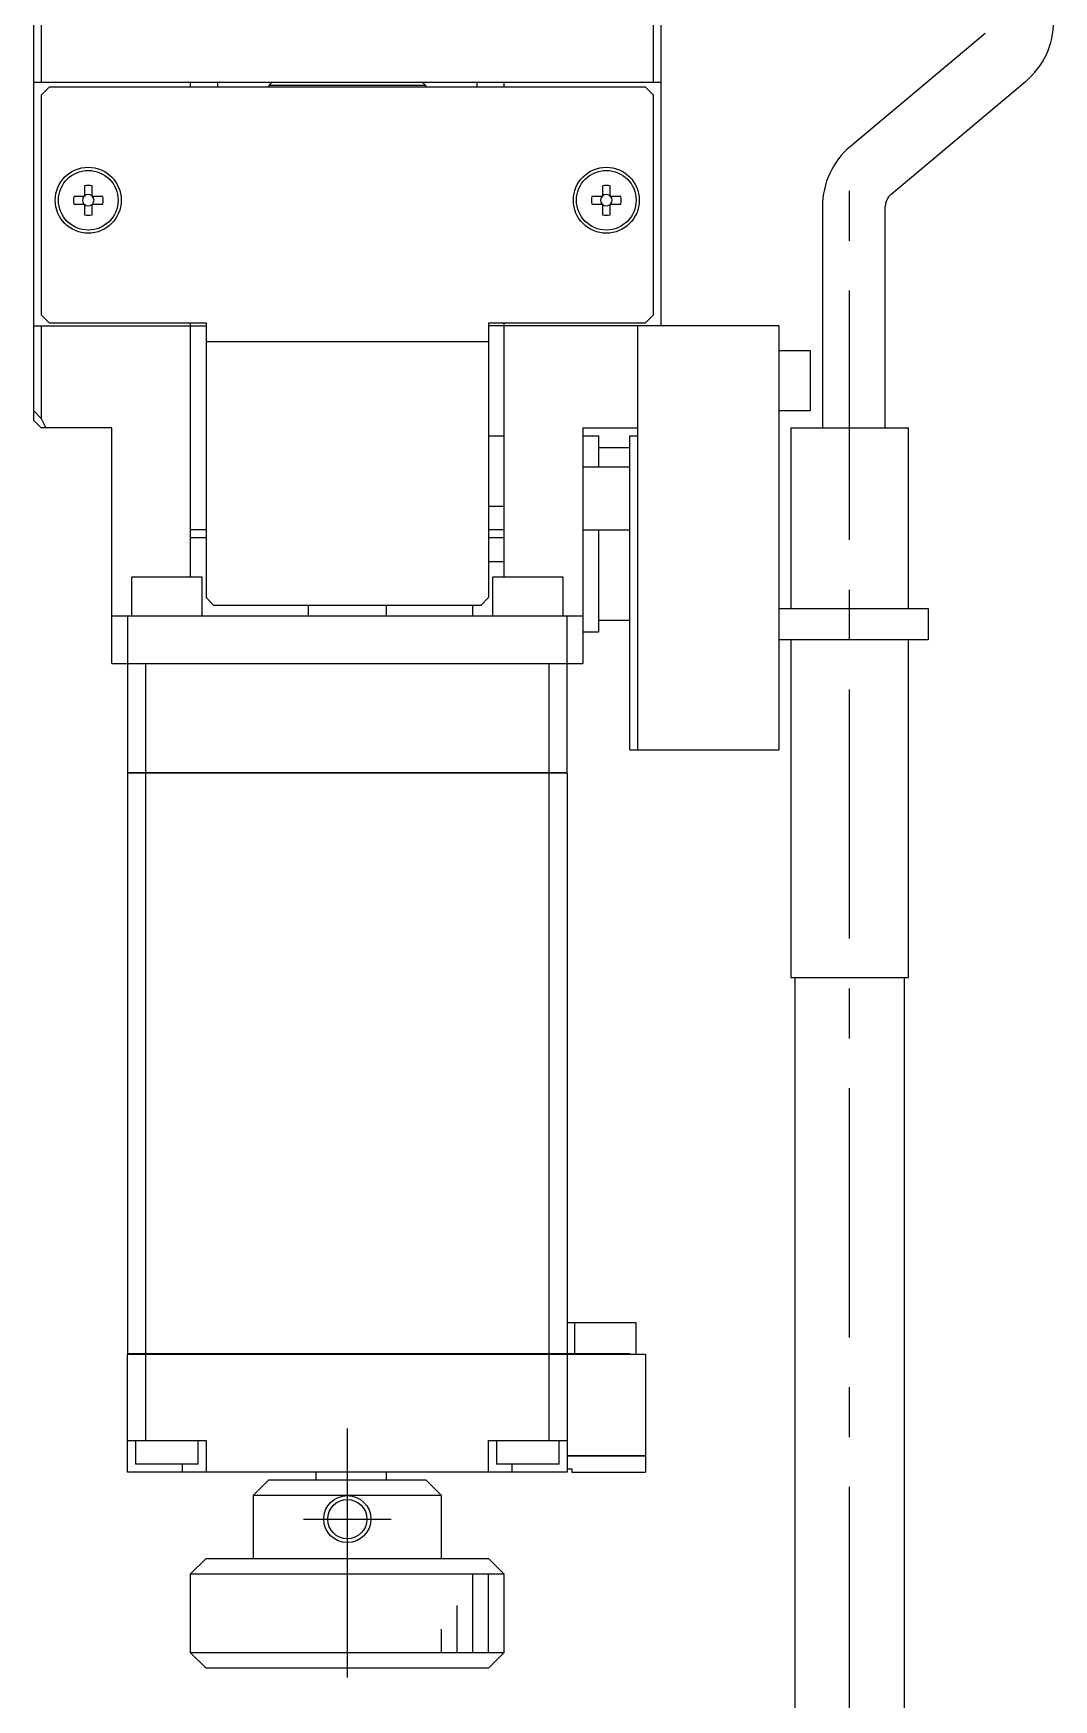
# Model space of a CAD drawing. Extents: x 0 to 726, y -8 to 415.
# Drawn here: x 267.7 to 332.7, y 135.5 to 241.6 of the extents above; entities that cross this region are included whole.
import ezdxf

# ---------------------------------------------------------------- set-up
doc = ezdxf.new("R2010")
doc.units = 0
doc.header["$LTSCALE"] = 0.5
doc.linetypes.add('CENTER', pattern=[50.8, 31.75, -6.35, 6.35, -6.35])
for name, color, linetype in [('MSM_CENTER', 1, 'CENTER'), ('MSM_CONTINUOUS', 7, 'CONTINUOUS'), ('MSM_NARROW', 5, 'CONTINUOUS')]:
    doc.layers.add(name, color=color, linetype=linetype)

msp = doc.modelspace()

# ---------------------------------------------------------------- linework, layer by layer
at = {"layer": 'MSM_CENTER'}
for p, q in [((319.69, 82.36), (319.69, 232.89)), ((287.69, 152.77), (287.69, 130.63)), ((284.89, 146.99), (290.49, 146.99))]:
    msp.add_line(p, q, dxfattribs=at)
at = {"layer": 'MSM_CONTINUOUS'}
for p, q in [((267.69, 260.49), (267.69, 216.99)), ((307.69, 222.99), (307.69, 260.49)), ((268.19, 250.88), (268.19, 238.49)), ((307.19, 238.49), (307.19, 250.88)), ((328.33, 241.62), (319.75, 234.42)), ((307.69, 238.49), (267.69, 238.49)), ((268.69, 238.19), (268.19, 237.69)), ((306.69, 238.19), (268.69, 238.19)), ((277.69, 238.49), (277.69, 238.19)), ((279.44, 238.19), (279.44, 238.49)), ((282.89, 238.49), (282.69, 238.29)), ((282.69, 238.29), (282.69, 238.19)), ((292.69, 238.29), (282.69, 238.29)), ((292.69, 238.29), (292.49, 238.49)), ((292.69, 238.19), (292.69, 238.29)), ((295.94, 238.49), (295.94, 238.19)), ((297.69, 238.19), (297.69, 238.49)), ((307.19, 237.69), (306.69, 238.19)), ((322.32, 231.36), (330.9, 238.56)), ((268.19, 237.69), (268.19, 223.69)), ((307.19, 223.69), (307.19, 237.69)), ((270.95, 231.91), (270.95, 231.23)), ((271.43, 231.23), (271.43, 231.91)), ((303.95, 231.91), (303.95, 231.23)), ((304.43, 231.23), (304.43, 231.91)), ((270.95, 231.23), (270.27, 231.23)), ((270.27, 230.75), (270.95, 230.75)), ((270.95, 230.75), (270.95, 230.07)), ((272.11, 231.23), (271.43, 231.23)), ((271.43, 230.07), (271.43, 230.75)), ((271.43, 230.75), (272.11, 230.75)), ((303.95, 231.23), (303.27, 231.23)), ((303.27, 230.75), (303.95, 230.75)), ((303.95, 230.75), (303.95, 230.07)), ((305.11, 231.23), (304.43, 231.23)), ((304.43, 230.75), (305.11, 230.75)), ((304.43, 230.07), (304.43, 230.75)), ((317.96, 230.59), (317.96, 216.49)), ((321.96, 216.49), (321.96, 230.59)), ((267.69, 222.99), (278.69, 222.99)), ((268.19, 223.69), (268.69, 223.19)), ((268.19, 222.99), (268.19, 217.1)), ((268.69, 223.19), (278.69, 223.19)), ((277.69, 223.19), (277.69, 206.99)), ((278.69, 223.19), (278.69, 205.69)), ((296.69, 223.19), (306.69, 223.19)), ((296.69, 223.19), (296.69, 205.69)), ((315.19, 222.99), (296.69, 222.99)), ((297.69, 206.99), (297.69, 223.19)), ((306.19, 195.99), (306.19, 222.99)), ((306.69, 223.19), (307.19, 223.69)), ((315.19, 222.99), (315.19, 195.99)), ((278.69, 221.99), (296.69, 221.99)), ((317.19, 221.39), (315.19, 221.39)), ((317.19, 217.59), (317.19, 221.39)), ((267.69, 217.6), (268.19, 217.1)), ((315.19, 217.59), (317.19, 217.59)), ((268.19, 216.49), (267.69, 216.99)), ((268.19, 217.1), (268.49, 216.49)), ((272.69, 216.49), (268.19, 216.49)), ((272.69, 201.49), (272.69, 216.49)), ((296.69, 215.99), (297.69, 215.99)), ((302.69, 216.49), (306.19, 216.49)), ((302.69, 216.49), (302.69, 201.49)), ((302.69, 215.99), (303.69, 215.99)), ((303.69, 215.99), (303.69, 213.99)), ((305.69, 195.99), (305.69, 215.99)), ((305.69, 215.99), (306.19, 215.99)), ((315.94, 216.49), (315.94, 204.99)), ((315.94, 216.49), (323.44, 216.49)), ((323.44, 204.99), (323.44, 216.49)), ((303.69, 215.24), (305.69, 215.24)), ((305.69, 213.99), (302.69, 213.99)), ((297.69, 211.49), (296.69, 211.49)), ((278.69, 209.99), (277.69, 209.99)), ((278.69, 209.49), (277.69, 209.49)), ((297.69, 209.99), (296.69, 209.99)), ((297.69, 209.49), (296.69, 209.49)), ((302.69, 209.99), (305.69, 209.99)), ((303.69, 209.99), (303.69, 203.49)), ((278.44, 206.99), (273.94, 206.99)), ((273.94, 206.99), (273.94, 204.49)), ((278.44, 204.49), (278.44, 206.99)), ((296.69, 207.99), (297.69, 207.99)), ((301.44, 206.99), (296.94, 206.99)), ((296.94, 206.99), (296.94, 204.49)), ((301.44, 204.49), (301.44, 206.99)), ((278.69, 205.69), (279.19, 205.19)), ((296.19, 205.19), (279.19, 205.19)), ((285.19, 205.19), (285.19, 204.49)), ((290.19, 204.49), (290.19, 205.19)), ((295.69, 204.49), (295.69, 205.19)), ((296.19, 205.19), (296.69, 205.69)), ((315.19, 204.99), (324.69, 204.99)), ((324.69, 204.99), (324.69, 202.99)), ((302.69, 204.49), (272.69, 204.49)), ((273.69, 204.49), (273.69, 194.54)), ((301.69, 194.54), (301.69, 204.49)), ((303.69, 204.24), (305.69, 204.24)), ((303.69, 203.49), (302.69, 203.49)), ((324.69, 202.99), (315.19, 202.99)), ((315.94, 202.99), (315.94, 181.49)), ((323.44, 181.49), (323.44, 202.99)), ((272.69, 201.49), (302.69, 201.49)), ((274.84, 201.49), (274.84, 194.54)), ((300.53, 201.49), (300.53, 194.54)), ((305.69, 195.99), (315.19, 195.99)), ((273.69, 194.54), (301.69, 194.54)), ((273.69, 194.49), (273.69, 157.54)), ((301.69, 194.49), (273.69, 194.49)), ((273.7, 194.49), (273.7, 194.54)), ((274.84, 194.49), (274.84, 157.54)), ((274.85, 194.49), (274.85, 194.54)), ((300.53, 194.49), (300.53, 194.54)), ((300.53, 194.49), (300.53, 157.54)), ((301.68, 194.49), (301.68, 194.54)), ((301.69, 194.49), (301.69, 157.54)), ((315.94, 181.49), (323.44, 181.49)), ((316.19, 181.49), (316.19, 133.49)), ((323.19, 133.49), (323.19, 181.49)), ((306.09, 159.49), (301.69, 159.49)), ((302.19, 157.54), (302.19, 159.49)), ((306.09, 157.49), (306.09, 159.49)), ((273.69, 157.54), (305.69, 157.54)), ((273.69, 157.49), (306.69, 157.49)), ((273.69, 149.99), (273.69, 157.49)), ((273.7, 157.49), (273.7, 157.54)), ((274.84, 157.49), (274.84, 151.99)), ((274.85, 157.49), (274.85, 157.54)), ((300.53, 157.49), (300.53, 157.54)), ((300.53, 157.49), (300.53, 151.99)), ((301.68, 157.49), (301.68, 157.54)), ((301.69, 157.49), (301.69, 149.99)), ((305.69, 157.54), (305.69, 157.49)), ((306.69, 157.49), (306.69, 151.04)), ((273.69, 151.99), (278.69, 151.99)), ((274.19, 151.99), (274.19, 150.49)), ((278.19, 150.49), (278.19, 151.99)), ((278.69, 151.99), (278.69, 149.99)), ((296.69, 149.99), (296.69, 151.99)), ((296.69, 151.99), (301.69, 151.99)), ((297.19, 151.99), (297.19, 150.49)), ((301.19, 150.49), (301.19, 151.99)), ((301.69, 151.04), (306.69, 151.04)), ((306.69, 150.99), (301.69, 150.99)), ((306.64, 150.99), (306.64, 151.04)), ((306.69, 150.99), (306.69, 149.99)), ((301.69, 149.99), (273.69, 149.99)), ((278.19, 150.49), (274.19, 150.49)), ((277.19, 149.99), (277.19, 150.49)), ((285.69, 149.99), (285.69, 149.49)), ((290.19, 149.49), (290.19, 149.99)), ((301.19, 150.49), (297.19, 150.49)), ((298.19, 149.99), (298.19, 150.49)), ((301.69, 150.19), (301.99, 150.19)), ((301.99, 150.19), (301.99, 149.99)), ((301.99, 149.99), (306.69, 149.99)), ((281.69, 148.49), (282.69, 149.49)), ((282.69, 149.49), (292.69, 149.49)), ((292.69, 149.49), (293.69, 148.49)), ((281.69, 148.49), (281.69, 144.49)), ((293.69, 148.49), (281.69, 148.49)), ((293.69, 144.49), (293.69, 148.49)), ((278.69, 144.49), (277.69, 143.49)), ((278.69, 144.49), (296.69, 144.49)), ((297.69, 143.49), (296.69, 144.49)), ((297.69, 143.49), (277.69, 143.49)), ((277.69, 143.49), (277.69, 138.49)), ((297.69, 138.49), (297.69, 143.49)), ((277.69, 138.49), (297.69, 138.49)), ((277.69, 138.49), (278.69, 137.49)), ((296.69, 137.49), (297.69, 138.49)), ((296.69, 137.49), (278.69, 137.49))]:
    msp.add_line(p, q, dxfattribs=at)
for centre, radius in [((271.19, 230.99), 2.1), ((271.19, 230.99), 1.9), ((304.19, 230.99), 2.1), ((304.19, 230.99), 1.9), ((287.69, 146.99), 1.25)]:
    msp.add_circle(centre, radius, dxfattribs=at)
for centre, radius, start, end in [((327.69, 242.39), 5, 310, 0), ((322.96, 230.59), 5, 130, 180), ((271.19, 230.99), 0.95, 75.3667, 104.6333), ((304.19, 230.99), 0.95, 75.3667, 104.6333), ((271.19, 230.99), 0.95, 165.3667, 194.6333), ((271.19, 230.99), 0.365, 138.8496, 221.1504), ((271.19, 230.99), 0.365, 48.8496, 131.1504), ((271.19, 230.99), 0.365, 228.8496, 311.1504), ((271.19, 230.99), 0.365, 318.8496, 41.1504), ((271.19, 230.99), 0.95, 345.3667, 14.6333), ((304.19, 230.99), 0.95, 165.3667, 194.6333), ((304.19, 230.99), 0.365, 138.8496, 221.1504), ((304.19, 230.99), 0.365, 48.8496, 131.1504), ((304.19, 230.99), 0.365, 228.8496, 311.1504), ((304.19, 230.99), 0.365, 318.8496, 41.1504), ((304.19, 230.99), 0.95, 345.3667, 14.6333), ((322.96, 230.59), 1, 130, 180), ((271.19, 230.99), 0.95, 255.3667, 284.6333), ((304.19, 230.99), 0.95, 255.3667, 284.6333)]:
    msp.add_arc(centre, radius, start, end, dxfattribs=at)
at = {"layer": 'MSM_NARROW'}
for p, q in [((295.69, 138.49), (295.69, 143.49)), ((296.69, 138.49), (296.69, 143.49)), ((294.69, 138.49), (294.69, 141.49)), ((293.69, 138.49), (293.69, 139.99))]:
    msp.add_line(p, q, dxfattribs=at)
msp.add_circle((287.69, 146.99), 1.5, dxfattribs=at)

doc.saveas('drawing.dxf')
